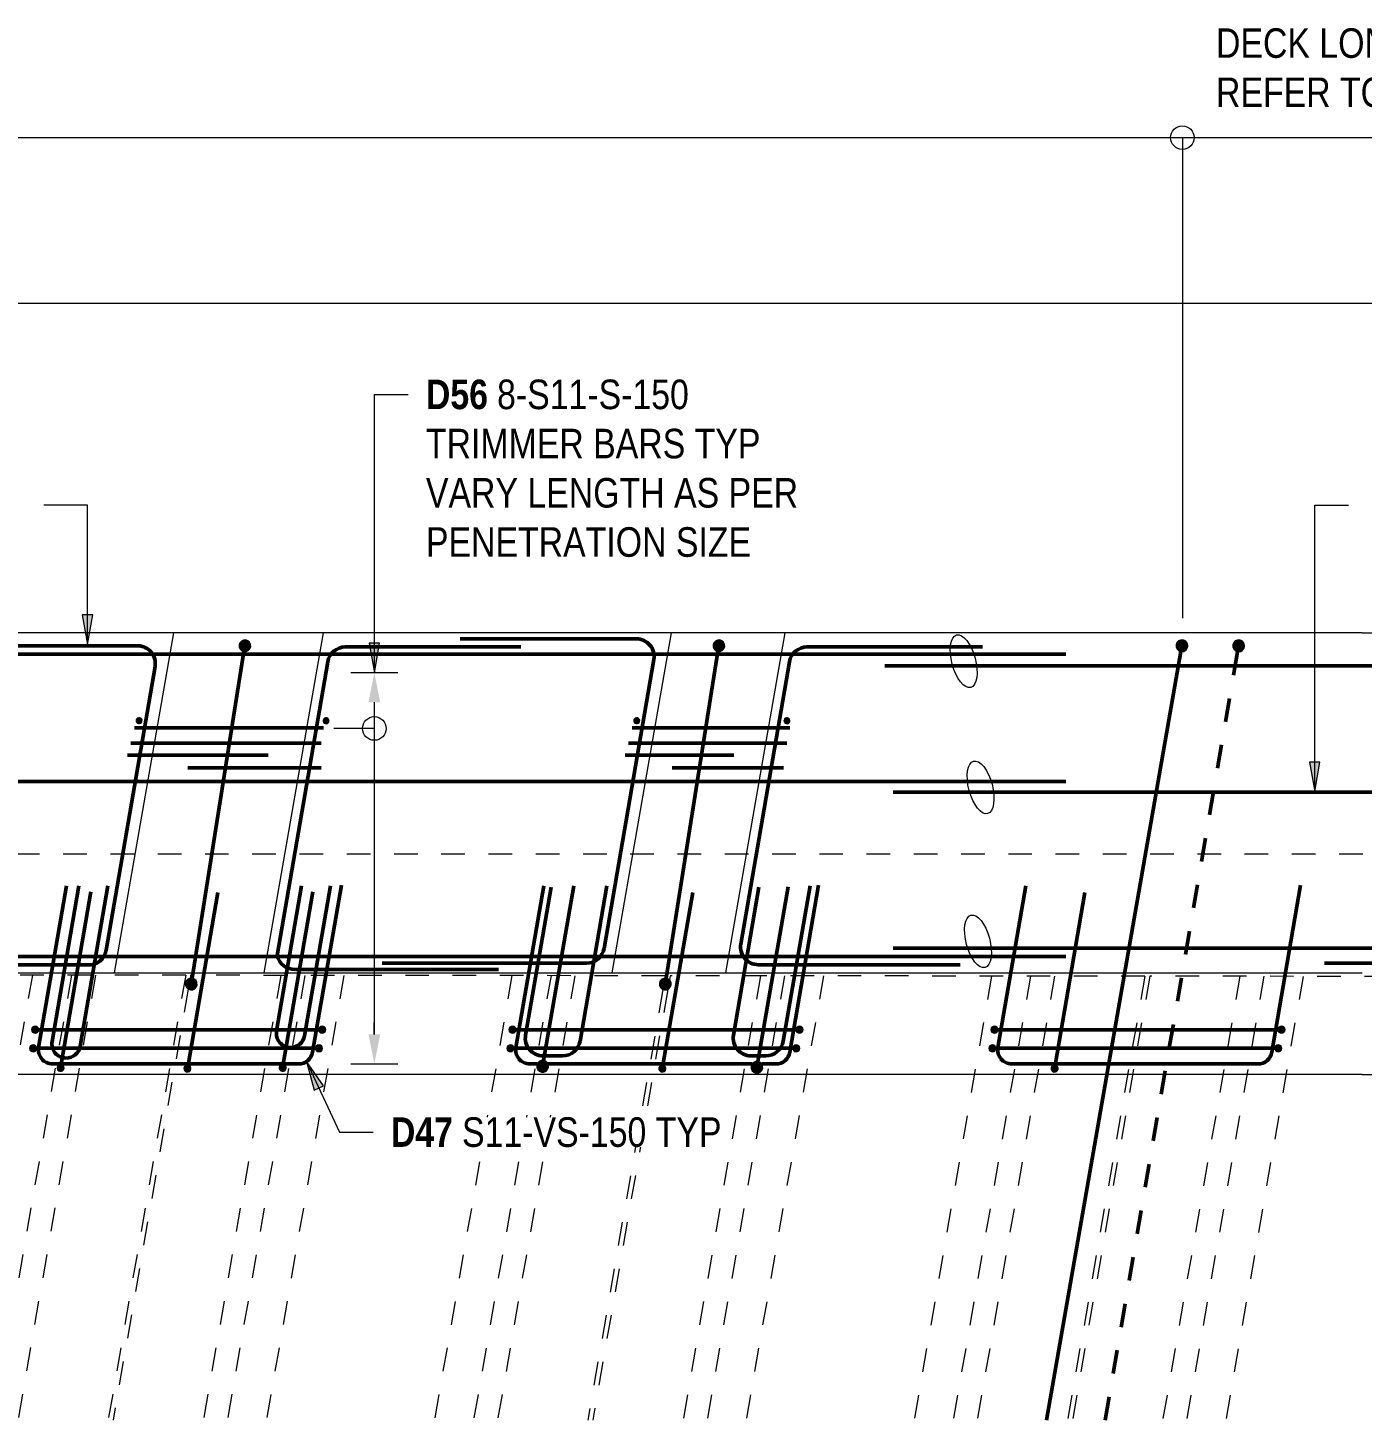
# Model space of a CAD drawing. Header units: metres. Extents: x -1138 to -1067, y 3 to 549.
# Drawn here: x -1128.27 to -1122.62, y 542.72 to 548.61 of the extents above; entities that cross this region are included whole.
import ezdxf

# ---------------------------------------------------------------- set-up
doc = ezdxf.new("R2010")
doc.units = ezdxf.units.M
doc.linetypes.add('JacobsDash', pattern=[0.0045, 0.003, -0.0015])
doc.linetypes.add('JacobsGridLine', pattern=[0.0145, 0.01, -0.001, 0.0025, -0.001])
for name, color, linetype, lineweight in [('A-ANNO-NOTE', 7, 'Continuous', 9), ('A-DETL', 7, 'Continuous', 13), ('A-DETL-GENF', 7, 'Continuous', 9), ('G-ANNO-TEXT', 7, 'Continuous', 9), ('S-BEAM', 7, 'Continuous', 50), ('S-GRID', 7, 'Continuous', 9)]:
    doc.layers.add(name, color=color, linetype=linetype, lineweight=lineweight)
doc.styles.add('Arial Narrow', font='ARIALN.TTF', dxfattribs={"height": 0.125})
doc.styles.add('Arial Narrow_B', font='ARIALNB.TTF', dxfattribs={"height": 0.125})

# ---------------------------------------------------------------- blocks, each defined once
blk = doc.blocks.new('06_SFR_GCT_Girder_SuperT_BR08Edge_CS - Super T - 1815-6268857-DRG-2873133 - PLAN - ABUTMENT B INTEGRAL STITCH')
at = {"layer": 'S-BEAM', "color": 9, "linetype": 'JacobsDash', "lineweight": 18, "true_color": 0xc3c3c3}
for p, q in [((-1123.5227, 544.6001), (-1123.8501, 542.7209)), ((-1121.5137, 544.5979), (-1123.5227, 544.6001)), ((-1123.1407, 544.5997), (-1123.468, 542.7209)), ((-1123.0392, 544.5996), (-1123.3665, 542.7209)), ((-1122.8738, 544.5994), (-1123.201, 542.7209)), ((-1122.1626, 544.5986), (-1122.4897, 542.7209)), ((-1121.9972, 544.5984), (-1122.3243, 542.7209)), ((-1121.8957, 544.5983), (-1122.2228, 542.7209)), ((-1121.5137, 544.5979), (-1121.8407, 542.7209))]:
    blk.add_line(p, q, dxfattribs=at)
blk = doc.blocks.new('06_SFR_GCT_Girder_SuperT_BR08Edge_CS - Super T - 1815-6267993-DRG-2873133 - PLAN - ABUTMENT B INTEGRAL STITCH')
at = {"layer": 'S-BEAM', "color": 9, "linetype": 'JacobsDash', "lineweight": 18, "true_color": 0xc3c3c3}
for p, q in [((-1125.5525, 544.602), (-1125.5556, 544.5841)), ((-1123.5435, 544.5998), (-1125.5525, 544.602)), ((-1125.1705, 544.6016), (-1125.4981, 542.7209)), ((-1125.069, 544.6015), (-1125.3966, 542.7209)), ((-1124.9036, 544.6013), (-1125.2312, 542.7209)), ((-1124.1924, 544.6005), (-1124.5199, 542.7209)), ((-1124.027, 544.6004), (-1124.3544, 542.7209)), ((-1123.9255, 544.6003), (-1124.2529, 542.7209)), ((-1123.5435, 544.5998), (-1123.8708, 542.7209)), ((-1125.5626, 544.5442), (-1125.8802, 542.7209))]:
    blk.add_line(p, q, dxfattribs=at)
blk = doc.blocks.new('06_SFR_GCT_Girder_SuperT_BR08Edge_CS - Super T - 1815-6267463-DRG-2873133 - PLAN - ABUTMENT B INTEGRAL STITCH')
at = {"layer": 'S-BEAM', "color": 9, "linetype": 'JacobsDash', "lineweight": 18, "true_color": 0xc3c3c3}
for p, q in [((-1127.5823, 544.6039), (-1127.5846, 544.5909)), ((-1125.5733, 544.6018), (-1127.5823, 544.6039)), ((-1127.2003, 544.6035), (-1127.5283, 542.7209)), ((-1127.0988, 544.6034), (-1127.4268, 542.7209)), ((-1126.9334, 544.6032), (-1127.2613, 542.7209)), ((-1126.2222, 544.6025), (-1126.55, 542.7209)), ((-1126.0567, 544.6023), (-1126.3845, 542.7209)), ((-1125.9553, 544.6022), (-1126.283, 542.7209)), ((-1125.5733, 544.6018), (-1125.5751, 544.5913)), ((-1127.5925, 544.5456), (-1127.9104, 542.7209)), ((-1125.5834, 544.5438), (-1125.9009, 542.7209))]:
    blk.add_line(p, q, dxfattribs=at)
blk = doc.blocks.new('06_SFR_GCT_Girder_SuperT_BR08Edge_CS - Super T - 1815-6267083-DRG-2873133 - PLAN - ABUTMENT B INTEGRAL STITCH')
at = {"layer": 'S-BEAM', "color": 9, "linetype": 'JacobsDash', "lineweight": 18, "true_color": 0xc3c3c3}
for p, q in [((-1129.6121, 544.6059), (-1129.9405, 542.7209)), ((-1127.603, 544.6037), (-1129.6121, 544.6059)), ((-1129.2301, 544.6055), (-1129.5584, 542.7209)), ((-1129.1286, 544.6053), (-1129.4569, 542.7209)), ((-1128.9632, 544.6052), (-1129.2914, 542.7209)), ((-1128.252, 544.6044), (-1128.5801, 542.7209)), ((-1128.0865, 544.6042), (-1128.4146, 542.7209)), ((-1127.9851, 544.6041), (-1128.3132, 542.7209)), ((-1127.603, 544.6037), (-1127.9311, 542.7209))]:
    blk.add_line(p, q, dxfattribs=at)
blk = doc.blocks.new('T2D-REO-S - T2D-REO-S-6592488-DRG-2873133 - PLAN - ABUTMENT B INTEGRAL STITCH')
at = {"layer": 'A-DETL-GENF', "lineweight": 50}
blk.add_line((0.05, 0.08), (11.878, 0.08), dxfattribs=at)
blk = doc.blocks.new('T2D-REO-S - T2D-REO-S-6592534-DRG-2873133 - PLAN - ABUTMENT B INTEGRAL STITCH')
at = {"layer": 'A-DETL-GENF', "lineweight": 50}
blk.add_line((0.05, -0.08), (11.8657, -0.08), dxfattribs=at)
blk = doc.blocks.new('T2D-REO-S - T2D-REO-S-6552228-DRG-2873133 - PLAN - ABUTMENT B INTEGRAL STITCH')
at = {"layer": 'A-DETL-GENF', "lineweight": 50}
blk.add_line((0.05, 0.08), (11.9017, 0.08), dxfattribs=at)
blk = doc.blocks.new('T2D-REO-LIG-LONG - Scale 50-6590634-DRG-2873133 - PLAN - ABUTMENT B INTEGRAL STITCH')
at = {"layer": 'A-DETL-GENF'}
for points in [[(0.05, 0.035), (0.0539, 0.0355), (0.0575, 0.037), (0.0606, 0.0394), (0.063, 0.0425), (0.0645, 0.0461), (0.065, 0.05), (0.0645, 0.0539), (0.063, 0.0575), (0.0606, 0.0606), (0.0575, 0.063), (0.0539, 0.0645), (0.05, 0.065), (0.0461, 0.0645), (0.0425, 0.063), (0.0394, 0.0606), (0.037, 0.0575), (0.0355, 0.0539), (0.035, 0.05), (0.0355, 0.0461), (0.037, 0.0425), (0.0394, 0.0394), (0.0425, 0.037), (0.0461, 0.0355)], [(1.265, 0.035), (1.2689, 0.0355), (1.2725, 0.037), (1.2756, 0.0394), (1.278, 0.0425), (1.2795, 0.0461), (1.28, 0.05), (1.2795, 0.0539), (1.278, 0.0575), (1.2756, 0.0606), (1.2725, 0.063), (1.2689, 0.0645), (1.265, 0.065), (1.2611, 0.0645), (1.2575, 0.063), (1.2544, 0.0606), (1.252, 0.0575), (1.2505, 0.0539), (1.25, 0.05), (1.2505, 0.0461), (1.252, 0.0425), (1.2544, 0.0394), (1.2575, 0.037), (1.2611, 0.0355)]]:
    blk.add_hatch(color=256, dxfattribs=at).paths.add_polyline_path(points)
at = {"layer": 'A-DETL-GENF', "lineweight": 50}
blk.add_line((0.065, 0.05), (1.25, 0.05), dxfattribs=at)
at = {"layer": 'A-DETL-GENF', "lineweight": 18}
for centre, start, end in [((0.05, 0.05), 360, 180), ((1.265, 0.05), 0, 180), ((0.05, 0.05), 180, 360), ((1.265, 0.05), 180, 360)]:
    blk.add_arc(centre, 0.015, start, end, dxfattribs=at)
blk = doc.blocks.new('T2D-REO-LIG-LONG - Scale 50-V1-DRG-2873133 - PLAN - ABUTMENT B INTEGRAL STITCH')
at = {"layer": 'A-DETL-GENF'}
for points in [[(0.05, 0.035), (0.0539, 0.0355), (0.0575, 0.037), (0.0606, 0.0394), (0.063, 0.0425), (0.0645, 0.0461), (0.0648, 0.0512), (0.0645, 0.0539), (0.063, 0.0575), (0.0606, 0.0606), (0.0575, 0.063), (0.0539, 0.0645), (0.05, 0.065), (0.0461, 0.0645), (0.0425, 0.063), (0.0394, 0.0606), (0.037, 0.0575), (0.0355, 0.0539), (0.035, 0.05), (0.0355, 0.0461), (0.037, 0.0425), (0.0394, 0.0394), (0.0425, 0.037), (0.0461, 0.0355)], [(1.26, 0.035), (1.2639, 0.0355), (1.2675, 0.037), (1.2706, 0.0394), (1.273, 0.0425), (1.2745, 0.0461), (1.2748, 0.0512), (1.2745, 0.0539), (1.273, 0.0575), (1.2706, 0.0606), (1.2675, 0.063), (1.2639, 0.0645), (1.26, 0.065), (1.2561, 0.0645), (1.2525, 0.063), (1.2494, 0.0606), (1.247, 0.0575), (1.2455, 0.0539), (1.245, 0.05), (1.2455, 0.0461), (1.247, 0.0425), (1.2494, 0.0394), (1.2525, 0.037), (1.2561, 0.0355)]]:
    blk.add_hatch(color=256, dxfattribs=at).paths.add_polyline_path(points)
at = {"layer": 'A-DETL-GENF', "lineweight": 50}
blk.add_line((0.065, 0.05), (1.245, 0.05), dxfattribs=at)
at = {"layer": 'A-DETL-GENF', "lineweight": 18}
for centre, start, end in [((0.05, 0.05), 360, 180), ((1.26, 0.05), 0, 180), ((0.05, 0.05), 180, 360), ((1.26, 0.05), 180, 360)]:
    blk.add_arc(centre, 0.015, start, end, dxfattribs=at)
blk = doc.blocks.new('T2D-REO-LIG-LONG - Scale 50-6590636-DRG-2873133 - PLAN - ABUTMENT B INTEGRAL STITCH')
at = {"layer": 'A-DETL-GENF'}
blk.add_hatch(color=256, dxfattribs=at).paths.add_polyline_path([(0.0242, 0.0461), (0.0257, 0.0425), (0.0281, 0.0394), (0.0312, 0.037), (0.0349, 0.0355), (0.0387, 0.035), (0.0426, 0.0355), (0.0462, 0.037), (0.0493, 0.0394), (0.0517, 0.0425), (0.0532, 0.0461), (0.0537, 0.05), (0.0532, 0.0539), (0.0517, 0.0575), (0.0493, 0.0606), (0.0462, 0.063), (0.0426, 0.0645), (0.0387, 0.065), (0.0349, 0.0645), (0.0312, 0.063), (0.0281, 0.0606), (0.0257, 0.0575), (0.0242, 0.0539), (0.0237, 0.05)])
at = {"layer": 'A-DETL-GENF', "lineweight": 50}
blk.add_line((0.0537, 0.05), (0.795, 0.05), dxfattribs=at)
at = {"layer": 'A-DETL-GENF', "lineweight": 18}
for start, end in [(360, 180), (180, 360)]:
    blk.add_arc((0.0387, 0.05), 0.015, start, end, dxfattribs=at)
blk = doc.blocks.new('T2D-REO-S - T2D-REO-S-7560716-DRG-2873133 - PLAN - ABUTMENT B INTEGRAL STITCH')
at = {"layer": 'A-DETL-GENF', "lineweight": 50}
blk.add_line((0.05, 0.05), (0.85, 0.05), dxfattribs=at)
blk = doc.blocks.new('B_Det_Reinf_Bar Section_2D - Reo Dot_Scale 25_Section-1695670-DRG-2873133 - PLAN - ABUTMENT B INTEGRAL STITCH')
at = {"layer": 'A-DETL-GENF'}
blk.add_hatch(color=256, dxfattribs=at).paths.add_polyline_path([(0.0121, 0.0032), (0.0108, 0.0062), (0.0088, 0.0088), (0.0062, 0.0108), (0.0032, 0.0121), (0, 0.0125), (-0.0032, 0.0121), (-0.0063, 0.0108), (-0.0088, 0.0088), (-0.0108, 0.0062), (-0.0121, 0.0032), (-0.0125, 0), (-0.0121, -0.0032), (-0.0108, -0.0063), (-0.0088, -0.0088), (-0.0063, -0.0108), (-0.0032, -0.0121), (0, -0.0125), (0.0032, -0.0121), (0.0062, -0.0108), (0.0088, -0.0088), (0.0108, -0.0063), (0.0121, -0.0032), (0.0125, 0)])
for start, end in [(360, 180), (180, 360)]:
    blk.add_arc((0, 0), 0.0125, start, end, dxfattribs=at)
blk = doc.blocks.new('T2DExtentArrowReinf_v1 - Extent-8562866-DRG-2873133 - PLAN - ABUTMENT B INTEGRAL STITCH')
at = {"layer": 'A-DETL-GENF'}
for p, q in [((0, 0.01), (0, -0.01)), ((0.125, 0), (1.5307, 0)), ((0.2357, 0), (0.2357, -0.1716)), ((1.6557, -0.0339), (1.6557, 0))]:
    blk.add_line(p, q, dxfattribs=at)
blk = doc.blocks.new('CS_DET_Rebar Combined - Multiple Bar-7560721-DRG-2873133 - PLAN - ABUTMENT B INTEGRAL STITCH')
at = {"layer": 'A-DETL-GENF'}
for points in [[(0.0241, 0.0065), (0.0217, 0.0125), (0.0177, 0.0177), (0.0125, 0.0217), (0.0065, 0.0241), (0, 0.025), (-0.0065, 0.0241), (-0.0125, 0.0217), (-0.0177, 0.0177), (-0.0217, 0.0125), (-0.0241, 0.0065), (-0.025, 0), (-0.0241, -0.0065), (-0.0217, -0.0125), (-0.0177, -0.0177), (-0.0125, -0.0217), (-0.0065, -0.0241), (0, -0.025), (0.0065, -0.0241), (0.0125, -0.0217), (0.0177, -0.0177), (0.0217, -0.0125), (0.0241, -0.0065), (0.025, 0)], [(1.474, 0.0065), (1.4715, 0.0125), (1.4675, 0.0177), (1.4623, 0.0217), (1.4563, 0.0241), (1.4498, 0.025), (1.4433, 0.0241), (1.4373, 0.0217), (1.4321, 0.0177), (1.4282, 0.0125), (1.4257, 0.0065), (1.4248, 0), (1.4257, -0.0065), (1.4282, -0.0125), (1.4321, -0.0177), (1.4378, -0.0219), (1.4433, -0.0241), (1.4498, -0.025), (1.4563, -0.0241), (1.4623, -0.0217), (1.4679, -0.0171), (1.4715, -0.0125), (1.474, -0.0065), (1.4748, 0)]]:
    blk.add_hatch(color=256, dxfattribs=at).paths.add_polyline_path(points)
at = {"layer": 'A-DETL-GENF', "lineweight": 50}
blk.add_line((0.025, 0), (1.4248, 0), dxfattribs=at)
at = {"layer": 'A-DETL-GENF'}
for centre, start, end in [((0, 0), 360, 180), ((0, 0), 180, 360), ((1.4498, 0), 0, 180), ((1.4498, 0), 180, 360)]:
    blk.add_arc(centre, 0.025, start, end, dxfattribs=at)
blk = doc.blocks.new('T2D-REO-S - T2D-REO-S-6560493-DRG-2873133 - PLAN - ABUTMENT B INTEGRAL STITCH')
at = {"layer": 'A-DETL-GENF', "lineweight": 50}
blk.add_line((0.045, -0.08), (8.419, -0.08), dxfattribs=at)
blk = doc.blocks.new('T2D-REO-S - T2D-REO-S-V2-DRG-2873133 - PLAN - ABUTMENT B INTEGRAL STITCH')
at = {"layer": 'A-DETL-GENF', "lineweight": 50}
for p, q in [((0.045, -0.08), (4.4489, -0.08)), ((4.4708, -0.08), (8.419, -0.08))]:
    blk.add_line(p, q, dxfattribs=at)
blk = doc.blocks.new('T2D-REO-S - T2D-REO-S-7560786-DRG-2873133 - PLAN - ABUTMENT B INTEGRAL STITCH')
at = {"layer": 'A-DETL-GENF', "lineweight": 50}
blk.add_line((0.05, 0.05), (0.7168, 0.05), dxfattribs=at)
blk = doc.blocks.new('CS_DET_Rebar Combined - Multiple Bar-7584798-DRG-2873133 - PLAN - ABUTMENT B INTEGRAL STITCH')
at = {"layer": 'A-DETL-GENF'}
blk.add_hatch(color=256, dxfattribs=at).paths.add_polyline_path([(0.0241, 0.0065), (0.0217, 0.0125), (0.0177, 0.0177), (0.0125, 0.0217), (0.0065, 0.0241), (0, 0.025), (-0.0065, 0.0241), (-0.0125, 0.0217), (-0.0177, 0.0177), (-0.0217, 0.0125), (-0.0241, 0.0065), (-0.025, 0), (-0.0241, -0.0065), (-0.0217, -0.0125), (-0.0177, -0.0177), (-0.0125, -0.0217), (-0.0065, -0.0241), (0, -0.025), (0.0065, -0.0241), (0.0125, -0.0217), (0.0177, -0.0177), (0.0217, -0.0125), (0.0241, -0.0065), (0.025, 0)])
at = {"layer": 'A-DETL-GENF', "lineweight": 50}
blk.add_line((0.025, 0), (3.3274, 0), dxfattribs=at)
at = {"layer": 'A-DETL-GENF'}
for start, end in [(360, 180), (180, 360)]:
    blk.add_arc((0, 0), 0.025, start, end, dxfattribs=at)
blk = doc.blocks.new('CS_DET_Rebar Combined - Multiple Bar-7584797-DRG-2873133 - PLAN - ABUTMENT B INTEGRAL STITCH')
at = {"layer": 'A-DETL-GENF'}
blk.add_hatch(color=256, dxfattribs=at).paths.add_polyline_path([(0.0241, 0.0065), (0.0217, 0.0125), (0.0177, 0.0177), (0.0125, 0.0217), (0.0065, 0.0241), (0, 0.025), (-0.0065, 0.0241), (-0.0125, 0.0217), (-0.0177, 0.0177), (-0.0217, 0.0125), (-0.0241, 0.0065), (-0.025, 0), (-0.0241, -0.0065), (-0.0217, -0.0125), (-0.0177, -0.0177), (-0.0125, -0.0217), (-0.0065, -0.0241), (0, -0.025), (0.0065, -0.0241), (0.0125, -0.0217), (0.0177, -0.0177), (0.0217, -0.0125), (0.0241, -0.0065), (0.025, 0)])
at = {"layer": 'A-DETL-GENF', "linetype": 'JacobsDash', "lineweight": 50}
blk.add_line((3.3261, 0), (0.025, 0), dxfattribs=at)
at = {"layer": 'A-DETL-GENF'}
for start, end in [(360, 180), (180, 360)]:
    blk.add_arc((0, 0), 0.025, start, end, dxfattribs=at)
blk = doc.blocks.new('CS_DET_Rebar Combined - Multiple Bar-7560718-DRG-2873133 - PLAN - ABUTMENT B INTEGRAL STITCH')
at = {"layer": 'A-DETL-GENF', "lineweight": 50}
blk.add_line((0, 0), (0.595, 0), dxfattribs=at)
blk = doc.blocks.new('CS_DET_Rebar Combined - Multiple Bar-7560720-DRG-2873133 - PLAN - ABUTMENT B INTEGRAL STITCH')
at = {"layer": 'A-DETL-GENF', "lineweight": 50}
blk.add_line((0, 0), (0.5642, 0), dxfattribs=at)
blk = doc.blocks.new('CS_DET_Rebar Combined - Multiple Bar-7560742-DRG-2873133 - PLAN - ABUTMENT B INTEGRAL STITCH')
at = {"layer": 'A-DETL-GENF', "lineweight": 50}
blk.add_line((0, 0), (0.46, 0), dxfattribs=at)
blk = doc.blocks.new('CS_DET_Rebar Combined - Multiple Bar-7560785-DRG-2873133 - PLAN - ABUTMENT B INTEGRAL STITCH')
at = {"layer": 'A-DETL-GENF', "lineweight": 50}
blk.add_line((0, 0), (0.47, 0), dxfattribs=at)
blk = doc.blocks.new('T2DExtentArrowReinf_v1 - Extent-7584803-DRG-2873133 - PLAN - ABUTMENT B INTEGRAL STITCH')
at = {"layer": 'A-DETL-GENF'}
blk.add_line((0.125, 0), (30.5628, 0), dxfattribs=at)
blk = doc.blocks.new('T2DExtentArrowReinf_v1 - Extent-7584806-DRG-2873133 - PLAN - ABUTMENT B INTEGRAL STITCH')
at = {"layer": 'A-DETL-GENF'}
for p, q in [((0.125, 0), (30.5628, 0)), ((12.3929, 0), (12.3929, -2.0346))]:
    blk.add_line(p, q, dxfattribs=at)
blk = doc.blocks.new('CS_DET_Rebar Combined - Multiple Bar-8562843-DRG-2873133 - PLAN - ABUTMENT B INTEGRAL STITCH')
at = {"layer": 'A-DETL-GENF'}
blk.add_hatch(color=256, dxfattribs=at).paths.add_polyline_path([(-0.0241, -0.0065), (-0.0217, -0.0125), (-0.0177, -0.0177), (-0.0108, -0.0223), (-0.0065, -0.0241), (0, -0.025), (0.0065, -0.0241), (0.0125, -0.0217), (0.0179, -0.0174), (0.0217, -0.0125), (0.0241, -0.0065), (0.025, 0), (0.0241, 0.0065), (0.0217, 0.0125), (0.0177, 0.0177), (0.0125, 0.0217), (0.0065, 0.0241), (0, 0.025), (-0.0065, 0.0241), (-0.0125, 0.0217), (-0.0177, 0.0177), (-0.0217, 0.0125), (-0.0241, 0.0065), (-0.025, 0)])
at = {"layer": 'A-DETL-GENF', "lineweight": 50}
blk.add_line((0.025, 0), (0.7756, 0), dxfattribs=at)
at = {"layer": 'A-DETL-GENF'}
for start, end in [(360, 180), (180, 360)]:
    blk.add_arc((0, 0), 0.025, start, end, dxfattribs=at)

msp = doc.modelspace()

# ---------------------------------------------------------------- hatches: boundary and pattern name
at = {"layer": 'A-ANNO-NOTE', "lineweight": 5}
for points in [[(-1126.8296, 545.7593), (-1126.7796, 545.7593), (-1126.8046, 545.8843), (-1126.8072, 545.871)], [(-1126.8046, 544.2286), (-1126.7796, 544.3536), (-1126.8296, 544.3536), (-1126.818, 544.296)]]:
    msp.add_hatch(color=256, dxfattribs=at).paths.add_polyline_path(points)
at = {"layer": 'G-ANNO-TEXT'}
for points in [[(-1128.0187, 546.0041), (-1127.9966, 546.1291), (-1128.0407, 546.1291)], [(-1126.8045, 545.8842), (-1126.7825, 546.0092), (-1126.8265, 546.0092)], [(-1122.8245, 545.3814), (-1122.8025, 545.5064), (-1122.8465, 545.5064)], [(-1127.0923, 544.2394), (-1127.0592, 544.1169), (-1127.0193, 544.1356)]]:
    msp.add_hatch(color=256, dxfattribs=at).paths.add_polyline_path(points)

# ---------------------------------------------------------------- linework, layer by layer
at = {"layer": 'A-ANNO-NOTE'}
for p, q in [((-1126.7046, 545.8843), (-1126.9046, 545.8843)), ((-1126.8046, 545.7593), (-1126.8046, 545.7093)), ((-1126.8046, 544.3536), (-1126.8046, 544.4036)), ((-1126.9046, 544.2286), (-1126.7046, 544.2286))]:
    msp.add_line(p, q, dxfattribs=at)
for centre in [(-1123.3846, 548.1496), (-1126.8046, 545.6486)]:
    msp.add_circle(centre, 0.05, dxfattribs=at)
at = {"layer": 'A-DETL', "lineweight": 50}
for p, q in [((-1126.4419, 546.0282), (-1125.6954, 546.0282)), ((-1128.5532, 545.9986), (-1127.8032, 545.9986)), ((-1126.1839, 545.9936), (-1126.9276, 545.9936)), ((-1124.2299, 545.9936), (-1124.9735, 545.9936)), ((-1127.9397, 544.7101), (-1127.7328, 545.911)), ((-1127.2158, 544.6876), (-1127.0015, 545.9313)), ((-1125.8322, 544.7177), (-1125.6215, 545.9404)), ((-1125.2533, 544.7363), (-1125.0474, 545.9313)), ((-1127.8346, 545.5858), (-1127.0296, 545.5858)), ((-1125.7284, 545.5858), (-1125.0584, 545.5858)), ((-1128.2255, 544.2988), (-1128.1076, 544.9829)), ((-1128.1686, 544.3236), (-1128.0551, 544.9825)), ((-1128.0498, 544.3033), (-1127.9328, 544.9825)), ((-1127.2185, 544.3682), (-1127.1126, 544.9829)), ((-1127.0997, 544.3478), (-1126.9903, 544.9829)), ((-1127.0658, 544.2784), (-1126.9441, 544.9849)), ((-1126.2055, 544.2988), (-1126.0876, 544.9829)), ((-1126.1645, 544.3508), (-1126.0566, 544.9769)), ((-1125.9339, 544.3253), (-1125.8205, 544.9829)), ((-1125.2845, 544.3508), (-1125.1766, 544.9769)), ((-1125.0739, 544.3253), (-1124.9605, 544.9829)), ((-1125.0458, 544.2784), (-1124.9241, 544.9849)), ((-1124.1655, 544.2988), (-1124.0476, 544.9829)), ((-1123.0058, 544.2784), (-1122.8841, 544.9849)), ((-1128.0172, 544.6479), (-1128.8772, 544.6479)), ((-1125.9061, 544.6554), (-1126.771, 544.6554)), ((-1125.1794, 544.6486), (-1124.3249, 544.6486)), ((-1121.9179, 544.6554), (-1122.7828, 544.6554)), ((-1127.1389, 544.6286), (-1126.2789, 544.6286)), ((-1126.0078, 544.263), (-1126.0906, 544.263)), ((-1125.1478, 544.263), (-1125.2106, 544.263)), ((-1127.125, 544.2286), (-1128.1664, 544.2286)), ((-1126.1152, 544.2286), (-1126.1464, 544.2286)), ((-1125.2056, 544.2286), (-1126.0697, 544.2286)), ((-1125.105, 544.2286), (-1125.165, 544.2286)), ((-1123.065, 544.2286), (-1124.1064, 544.2286))]:
    msp.add_line(p, q, dxfattribs=at)
for centre, radius, start, end in [((-1125.6954, 545.9532), 0.075, 350.22424, 90), ((-1127.8067, 545.9237), 0.075, 350.22424, 87.29473), ((-1126.9276, 545.9186), 0.075, 90, 170.22424), ((-1124.9735, 545.9186), 0.075, 90, 170.22424), ((-1128.0136, 544.7228), 0.075, 267.29473, 350.22424), ((-1125.9061, 544.7304), 0.075, 270, 350.22424), ((-1125.1794, 544.7236), 0.075, 170.22424, 270), ((-1127.1425, 544.7035), 0.075, 192.28945, 272.70527), ((-1127.1594, 544.358), 0.06, 170.22424, 270), ((-1128.1664, 544.2886), 0.06, 170.22424, 270), ((-1128.1095, 544.3134), 0.06, 170.22424, 270), ((-1128.109, 544.3134), 0.06, 270, 350.22424), ((-1127.1589, 544.358), 0.06, 270, 350.22424), ((-1126.1464, 544.2886), 0.06, 170.22424, 270), ((-1126.0906, 544.338), 0.075, 170.22424, 270), ((-1126.0078, 544.338), 0.075, 270, 350.22424), ((-1125.2106, 544.338), 0.075, 170.22424, 270), ((-1125.1478, 544.338), 0.075, 270, 350.22424), ((-1124.1064, 544.2886), 0.06, 170.22424, 270), ((-1127.125, 544.2886), 0.06, 270, 350.22424), ((-1125.105, 544.2886), 0.06, 270, 350.22424), ((-1123.065, 544.2886), 0.06, 270, 350.22424)]:
    msp.add_arc(centre, radius, start, end, dxfattribs=at)
at = {"layer": 'A-DETL'}
for centre in [(-1124.3103, 545.9332), (-1124.2386, 545.3993), (-1124.2497, 544.7476)]:
    msp.add_ellipse(centre, major_axis=(-0.0298, 0.1111), ratio=0.434783, dxfattribs=at)
at = {"layer": 'G-ANNO-TEXT'}
for p, q in [((-1126.8045, 547.0629), (-1126.6612, 547.0629)), ((-1126.8045, 545.8842), (-1126.8045, 547.0629)), ((-1128.1319, 546.5943), (-1128.2036, 546.5943)), ((-1128.0187, 546.5943), (-1128.1319, 546.5943)), ((-1128.0187, 546.0041), (-1128.0187, 546.5943)), ((-1122.8245, 546.5943), (-1122.6812, 546.5943)), ((-1122.8245, 545.3814), (-1122.8245, 546.5943)), ((-1127.9966, 546.1291), (-1128.0407, 546.1291)), ((-1128.0407, 546.1291), (-1128.0187, 546.0041)), ((-1128.0187, 546.0041), (-1127.9966, 546.1291)), ((-1126.7825, 546.0092), (-1126.8265, 546.0092)), ((-1126.8265, 546.0092), (-1126.8045, 545.8842)), ((-1126.8045, 545.8842), (-1126.7825, 546.0092)), ((-1122.8025, 545.5064), (-1122.8465, 545.5064)), ((-1122.8465, 545.5064), (-1122.8245, 545.3814)), ((-1122.8245, 545.3814), (-1122.8025, 545.5064)), ((-1127.0923, 544.2394), (-1127.0592, 544.1169)), ((-1127.0193, 544.1356), (-1127.0923, 544.2394)), ((-1127.0923, 544.2394), (-1126.9519, 543.9401)), ((-1127.0592, 544.1169), (-1127.0193, 544.1356)), ((-1126.9519, 543.9401), (-1126.8094, 543.9401))]:
    msp.add_line(p, q, dxfattribs=at)
at = {"layer": 'S-BEAM', "lineweight": 13}
for p, q in [((-1122.6238, 546.0536), (-1135.8224, 546.0536)), ((-1127.6542, 546.0536), (-1127.9051, 544.6136)), ((-1127.2707, 544.6136), (-1127.0198, 546.0536)), ((-1125.548, 546.0536), (-1125.7989, 544.6136)), ((-1125.3167, 544.6136), (-1125.0658, 546.0536)), ((-1122.6238, 546.0536), (-1119.2555, 546.0536)), ((-1135.8224, 544.6136), (-1122.6238, 544.6136)), ((-1122.6248, 544.1836), (-1132.6497, 544.1836)), ((-1122.6238, 544.1836), (-1122.6248, 544.1836)), ((-1122.6238, 544.1836), (-1119.2565, 544.1836))]:
    msp.add_line(p, q, dxfattribs=at)
at = {"layer": 'S-GRID', "linetype": 'JacobsGridLine', "lineweight": 18}
msp.add_line((-1137.1211, 545.1185), (-1104.5037, 545.1185), dxfattribs=at)

# ---------------------------------------------------------------- block references
at = {"layer": 'A-DETL-GENF'}
for name, p in [('T2DExtentArrowReinf_v1 - Extent-7584806-DRG-2873133 - PLAN - ABUTMENT B INTEGRAL STITCH', (-1135.7774, 548.1496)), ('T2DExtentArrowReinf_v1 - Extent-7584803-DRG-2873133 - PLAN - ABUTMENT B INTEGRAL STITCH', (-1135.7774, 547.4496)), ('T2D-REO-S - T2D-REO-S-7560716-DRG-2873133 - PLAN - ABUTMENT B INTEGRAL STITCH', (-1127.8696, 545.6008)), ('T2D-REO-S - T2D-REO-S-7560786-DRG-2873133 - PLAN - ABUTMENT B INTEGRAL STITCH', (-1125.7634, 545.6008)), ('CS_DET_Rebar Combined - Multiple Bar-7560718-DRG-2873133 - PLAN - ABUTMENT B INTEGRAL STITCH', (-1127.8487, 545.5352)), ('CS_DET_Rebar Combined - Multiple Bar-7560742-DRG-2873133 - PLAN - ABUTMENT B INTEGRAL STITCH', (-1125.7425, 545.5352)), ('CS_DET_Rebar Combined - Multiple Bar-7560720-DRG-2873133 - PLAN - ABUTMENT B INTEGRAL STITCH', (-1127.5938, 545.4816)), ('CS_DET_Rebar Combined - Multiple Bar-7560785-DRG-2873133 - PLAN - ABUTMENT B INTEGRAL STITCH', (-1125.5434, 545.4816)), ('T2D-REO-LIG-LONG - Scale 50-6590634-DRG-2873133 - PLAN - ABUTMENT B INTEGRAL STITCH', (-1128.2902, 544.3236)), ('T2D-REO-LIG-LONG - Scale 50-6590634-DRG-2873133 - PLAN - ABUTMENT B INTEGRAL STITCH', (-1126.2702, 544.3236)), ('T2D-REO-LIG-LONG - Scale 50-6590634-DRG-2873133 - PLAN - ABUTMENT B INTEGRAL STITCH', (-1124.2302, 544.3236)), ('T2D-REO-LIG-LONG - Scale 50-V1-DRG-2873133 - PLAN - ABUTMENT B INTEGRAL STITCH', (-1128.2987, 544.2448)), ('T2D-REO-LIG-LONG - Scale 50-V1-DRG-2873133 - PLAN - ABUTMENT B INTEGRAL STITCH', (-1126.2787, 544.2448)), ('T2D-REO-LIG-LONG - Scale 50-V1-DRG-2873133 - PLAN - ABUTMENT B INTEGRAL STITCH', (-1124.2387, 544.2448))]:
    msp.add_blockref(name, p, dxfattribs=at)
for name, p, rotation in [('CS_DET_Rebar Combined - Multiple Bar-7560721-DRG-2873133 - PLAN - ABUTMENT B INTEGRAL STITCH', (-1127.3526, 545.9986), 261.0000000000019), ('CS_DET_Rebar Combined - Multiple Bar-7560721-DRG-2873133 - PLAN - ABUTMENT B INTEGRAL STITCH', (-1125.3464, 545.9986), 261.0000000000019), ('CS_DET_Rebar Combined - Multiple Bar-7584798-DRG-2873133 - PLAN - ABUTMENT B INTEGRAL STITCH', (-1123.3864, 545.9986), 260.0859059229042), ('CS_DET_Rebar Combined - Multiple Bar-7584797-DRG-2873133 - PLAN - ABUTMENT B INTEGRAL STITCH', (-1123.1464, 545.9986), 260.2125360161198), ('T2D-REO-S - T2D-REO-S-6592488-DRG-2873133 - PLAN - ABUTMENT B INTEGRAL STITCH', (-1123.8277, 546.0436), 180), ('T2D-REO-S - T2D-REO-S-V2-DRG-2873133 - PLAN - ABUTMENT B INTEGRAL STITCH', (-1116.2247, 545.8336), 180), ('T2DExtentArrowReinf_v1 - Extent-8562866-DRG-2873133 - PLAN - ABUTMENT B INTEGRAL STITCH', (-1126.8046, 545.8843), 270.0000000000028), ('B_Det_Reinf_Bar Section_2D - Reo Dot_Scale 25_Section-1695670-DRG-2873133 - PLAN - ABUTMENT B INTEGRAL STITCH', (-1127.8, 545.6816), 255.2239032136442), ('B_Det_Reinf_Bar Section_2D - Reo Dot_Scale 25_Section-1695670-DRG-2873133 - PLAN - ABUTMENT B INTEGRAL STITCH', (-1127.0088, 545.6811), 255.2239032136442), ('B_Det_Reinf_Bar Section_2D - Reo Dot_Scale 25_Section-1695670-DRG-2873133 - PLAN - ABUTMENT B INTEGRAL STITCH', (-1125.6938, 545.6816), 255.2239032136442), ('B_Det_Reinf_Bar Section_2D - Reo Dot_Scale 25_Section-1695670-DRG-2873133 - PLAN - ABUTMENT B INTEGRAL STITCH', (-1125.0584, 545.6811), 255.2239032136442), ('T2D-REO-S - T2D-REO-S-6552228-DRG-2873133 - PLAN - ABUTMENT B INTEGRAL STITCH', (-1123.8277, 545.5036), 180), ('T2D-REO-S - T2D-REO-S-6560493-DRG-2873133 - PLAN - ABUTMENT B INTEGRAL STITCH', (-1116.1902, 545.2986), 180), ('T2D-REO-LIG-LONG - Scale 50-6590636-DRG-2873133 - PLAN - ABUTMENT B INTEGRAL STITCH', (-1128.09, 544.1657), 80.22424314058416), ('T2D-REO-LIG-LONG - Scale 50-6590636-DRG-2873133 - PLAN - ABUTMENT B INTEGRAL STITCH', (-1127.5528, 544.1625), 80.22424314058416), ('T2D-REO-LIG-LONG - Scale 50-6590636-DRG-2873133 - PLAN - ABUTMENT B INTEGRAL STITCH', (-1127.15, 544.1657), 80.22424314058416), ('CS_DET_Rebar Combined - Multiple Bar-8562843-DRG-2873133 - PLAN - ABUTMENT B INTEGRAL STITCH', (-1126.0924, 544.2186), 80.22424314057437), ('T2D-REO-LIG-LONG - Scale 50-6590636-DRG-2873133 - PLAN - ABUTMENT B INTEGRAL STITCH', (-1125.5428, 544.1625), 80.22424314058416), ('CS_DET_Rebar Combined - Multiple Bar-8562843-DRG-2873133 - PLAN - ABUTMENT B INTEGRAL STITCH', (-1125.1854, 544.2142), 80.22424314057437), ('T2D-REO-LIG-LONG - Scale 50-6590636-DRG-2873133 - PLAN - ABUTMENT B INTEGRAL STITCH', (-1123.8828, 544.1625), 80.22424314058416), ('T2D-REO-S - T2D-REO-S-6560493-DRG-2873133 - PLAN - ABUTMENT B INTEGRAL STITCH', (-1116.1902, 544.6386), 180), ('T2D-REO-S - T2D-REO-S-6592534-DRG-2873133 - PLAN - ABUTMENT B INTEGRAL STITCH', (-1123.8277, 544.6036), 180)]:
    msp.add_blockref(name, p, dxfattribs=dict(at, rotation=rotation))
at = {"layer": 'S-BEAM', "color": 9, "linetype": 'JacobsDash', "lineweight": 18, "true_color": 0xc3c3c3}
for name in ['06_SFR_GCT_Girder_SuperT_BR08Edge_CS - Super T - 1815-6267083-DRG-2873133 - PLAN - ABUTMENT B INTEGRAL STITCH', '06_SFR_GCT_Girder_SuperT_BR08Edge_CS - Super T - 1815-6267463-DRG-2873133 - PLAN - ABUTMENT B INTEGRAL STITCH', '06_SFR_GCT_Girder_SuperT_BR08Edge_CS - Super T - 1815-6267993-DRG-2873133 - PLAN - ABUTMENT B INTEGRAL STITCH', '06_SFR_GCT_Girder_SuperT_BR08Edge_CS - Super T - 1815-6268857-DRG-2873133 - PLAN - ABUTMENT B INTEGRAL STITCH']:
    msp.add_blockref(name, (0, 0), dxfattribs=at)

# ---------------------------------------------------------------- texts
at = {"layer": 'G-ANNO-TEXT', "char_height": 0.125, "attachment_point": 1, "style": 'Arial Narrow', "bg_fill": 3, "box_fill_scale": 1, "bg_fill_color": 256, "bg_fill_transparency": 0}
for s, insert in [('DECK LONGITUDINAL TOP & BOTTOM BARS ', (-1123.2422, 548.6124)), ('REFER TO SHEET No. 2873131 FOR DETAILS', (-1123.2422, 548.404))]:
    msp.add_mtext(s, dxfattribs=dict(at, insert=insert))

# ---------------------------------------------------------------- next in the draw order: texts
at = {"layer": 'G-ANNO-TEXT', "char_height": 0.125, "attachment_point": 1, "bg_fill": 3, "box_fill_scale": 1, "bg_fill_color": 256, "bg_fill_true_color": 13158600, "bg_fill_transparency": 0}
for s, insert, style in [('D56', (-1126.5862, 547.1254), 'Arial Narrow_B'), ('TRIMMER BARS TYP', (-1126.5862, 546.9171), 'Arial Narrow'), ('VARY LENGTH AS PER ', (-1126.5862, 546.7087), 'Arial Narrow'), ('PENETRATION SIZE', (-1126.5862, 546.5004), 'Arial Narrow')]:
    msp.add_mtext(s, dxfattribs=dict(at, insert=insert, style=style))
at = {"layer": 'G-ANNO-TEXT', "insert": (-1126.7344, 544.0026), "char_height": 0.125, "attachment_point": 1, "style": 'Arial Narrow_B', "bg_fill": 3, "box_fill_scale": 1, "bg_fill_color": 256, "bg_fill_transparency": 0}
msp.add_mtext('D47 ', dxfattribs=at)

# ---------------------------------------------------------------- next in the draw order: texts
at = {"layer": 'G-ANNO-TEXT', "insert": (-1126.3249, 547.1254), "char_height": 0.125, "attachment_point": 1, "style": 'Arial Narrow', "bg_fill": 3, "box_fill_scale": 1, "bg_fill_color": 256, "bg_fill_true_color": 13158600, "bg_fill_transparency": 0}
msp.add_mtext(' 8-S11-S-150', dxfattribs=at)
at = {"layer": 'G-ANNO-TEXT', "insert": (-1126.4334, 544.0026), "char_height": 0.125, "attachment_point": 1, "style": 'Arial Narrow', "bg_fill": 3, "box_fill_scale": 1, "bg_fill_color": 256, "bg_fill_transparency": 0}
msp.add_mtext('S11-VS-150 TYP', dxfattribs=at)

doc.saveas('drawing.dxf')
